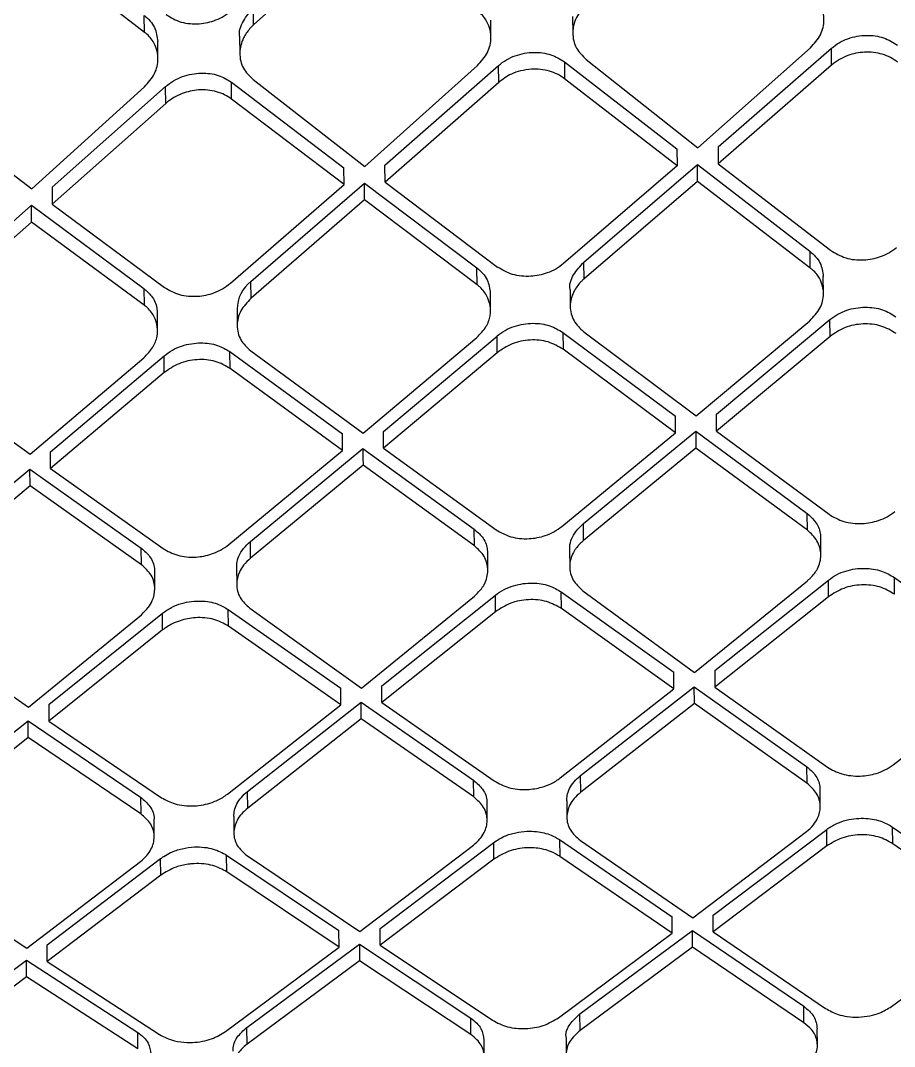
# Model space of a CAD drawing. Extents: x 832 to 912, y 781 to 934.
# Drawn here: x 849.889 to 850.825, y 878.853 to 879.952 of the extents above; entities that cross this region are included whole.
import ezdxf

# ---------------------------------------------------------------- set-up
doc = ezdxf.new("R2010")
doc.units = 0
doc.header["$MEASUREMENT"] = 0
doc.layers.add('1', color=4, linetype='Continuous')

# ---------------------------------------------------------------- blocks, each defined once
blk = doc.blocks.new('pillow top view')
at = {"layer": '1', "color": 3, "linetype": 'Continuous', "lineweight": 25}
for p, q in [((-2.3001, -3.5792), (-2.4247, -3.683)), ((-2.5419, -3.6863), (-2.6575, -3.5896)), ((-2.5419, -3.6863), (-2.5414, -3.6682)), ((-2.4247, -3.683), (-2.4242, -3.6649)), ((-2.1712, -3.7062), (-2.1706, -3.6881)), ((-2.0828, -3.6876), (-2.0834, -3.7057)), ((-2.5286, -3.7148), (-2.528, -3.6967)), ((-2.4402, -3.6952), (-2.4407, -3.7133)), ((-2.3118, -3.8394), (-2.1868, -3.7361)), ((-2.2901, -3.8388), (-2.1643, -3.737)), ((-2.1648, -3.7551), (-2.1643, -3.737)), ((-2.0935, -3.7359), (-2.0941, -3.7539)), ((-2.0935, -3.7358), (-1.9768, -3.8339)), ((-2.0703, -3.7341), (-1.9545, -3.8337)), ((-1.9545, -3.8337), (-1.8295, -3.7313)), ((-1.9327, -3.8334), (-1.807, -3.7326)), ((-1.8076, -3.7507), (-1.807, -3.7326)), ((-2.6693, -3.849), (-2.5442, -3.7447)), ((-2.6475, -3.8481), (-2.5217, -3.7453)), ((-2.5222, -3.7634), (-2.5217, -3.7454)), ((-2.4514, -3.7615), (-2.4509, -3.7434)), ((-2.4509, -3.7434), (-2.3341, -3.8398)), ((-2.4277, -3.7415), (-2.3118, -3.8394)), ((-2.7852, -3.7528), (-2.6693, -3.849)), ((-2.1648, -3.7551), (-2.2906, -3.8569)), ((-1.9773, -3.8519), (-2.0941, -3.7539)), ((-1.8076, -3.7507), (-1.9333, -3.8515)), ((-2.5222, -3.7634), (-2.648, -3.8662)), ((-2.3347, -3.8578), (-2.4514, -3.7615)), ((-1.9768, -3.8339), (-1.9773, -3.8519)), ((-1.9327, -3.8334), (-1.9333, -3.8515)), ((-2.3347, -3.8578), (-2.3341, -3.8398)), ((-2.2906, -3.8569), (-2.2901, -3.8388)), ((-2.6475, -3.8481), (-2.648, -3.8662)), ((-2.4604, -3.9585), (-2.3347, -3.8578)), ((-2.4386, -3.9576), (-2.3129, -3.8572)), ((-2.3134, -3.8752), (-2.3129, -3.8572)), ((-2.3129, -3.8572), (-2.1961, -3.9528)), ((-2.2906, -3.8569), (-2.1738, -3.9528)), ((-1.9773, -3.8519), (-2.103, -3.9517)), ((-2.0813, -3.9511), (-1.9556, -3.8516)), ((-1.9561, -3.8697), (-1.9556, -3.8517)), ((-1.9556, -3.8516), (-1.8388, -3.9489)), ((-1.9333, -3.8515), (-1.8166, -3.949)), ((-2.7961, -3.9679), (-2.6703, -3.8666)), ((-2.6709, -3.8847), (-2.6703, -3.8667)), ((-2.6703, -3.8666), (-2.5535, -3.9605)), ((-2.648, -3.8662), (-2.5312, -3.9603)), ((-1.9561, -3.8697), (-2.0818, -3.9691)), ((-1.8394, -3.9669), (-1.9561, -3.8697)), ((-2.3134, -3.8752), (-2.4392, -3.9756)), ((-2.1966, -3.9708), (-2.3134, -3.8752)), ((-2.6709, -3.8847), (-2.7966, -3.9859)), ((-2.554, -3.9785), (-2.6709, -3.8847)), ((-2.4392, -3.9756), (-2.4386, -3.9576)), ((-2.1966, -3.9708), (-2.1961, -3.9528)), ((-2.0818, -3.9691), (-2.0813, -3.9511)), ((-1.8388, -3.9489), (-1.8394, -3.9669)), ((-2.5535, -3.9605), (-2.554, -3.9785)), ((-1.826, -3.9947), (-1.8255, -3.9768)), ((-2.5406, -4.0059), (-2.5401, -3.988)), ((-2.4546, -3.9866), (-2.4551, -4.0046)), ((-2.1833, -3.9986), (-2.1827, -3.9804)), ((-2.0972, -3.9801), (-2.0978, -3.9981)), ((-1.9676, -4.1204), (-1.842, -4.0236)), ((-1.9458, -4.1196), (-1.8202, -4.0231)), ((-1.8208, -4.0411), (-1.8202, -4.0231)), ((-2.6605, -4.1315), (-2.5348, -4.0335)), ((-2.5354, -4.0515), (-2.5348, -4.0335)), ((-2.4646, -4.0498), (-2.464, -4.0319)), ((-2.464, -4.0318), (-2.3471, -4.1245)), ((-2.4418, -4.0319), (-2.3249, -4.1249)), ((-2.3249, -4.1249), (-2.1992, -4.0273)), ((-2.3031, -4.1238), (-2.1774, -4.0265)), ((-2.178, -4.0444), (-2.1774, -4.0265)), ((-2.1067, -4.0255), (-2.1072, -4.0435)), ((-2.1067, -4.0255), (-1.9898, -4.12)), ((-2.0844, -4.0257), (-1.9676, -4.1204)), ((-2.7992, -4.0419), (-2.6823, -4.133)), ((-2.6823, -4.133), (-2.5566, -4.0347)), ((-2.178, -4.0444), (-2.3036, -4.1417)), ((-1.9904, -4.1379), (-2.1072, -4.0435)), ((-1.8208, -4.0411), (-1.9464, -4.1376)), ((-2.5354, -4.0515), (-2.661, -4.1494)), ((-2.3477, -4.1424), (-2.4646, -4.0498)), ((-1.9464, -4.1376), (-1.9458, -4.1196)), ((-2.4733, -4.2384), (-2.3477, -4.1424)), ((-2.4503, -4.236), (-2.3259, -4.1413)), ((-2.3259, -4.1413), (-2.2101, -4.2323)), ((-2.3036, -4.1417), (-2.1867, -4.2339)), ((-2.116, -4.2332), (-1.9904, -4.1379)), ((-2.093, -4.2311), (-1.9686, -4.137)), ((-1.9686, -4.137), (-1.8529, -4.2298)), ((-1.9464, -4.1376), (-1.8295, -4.2316)), ((-2.8077, -4.2444), (-2.6833, -4.1492)), ((-2.6838, -4.1671), (-2.6833, -4.1492)), ((-2.6833, -4.1492), (-2.5674, -4.2384)), ((-2.661, -4.1494), (-2.544, -4.2398)), ((-1.9692, -4.155), (-2.0935, -4.249)), ((-1.8534, -4.2477), (-1.9692, -4.155)), ((-2.3264, -4.1592), (-2.4508, -4.2539)), ((-2.2106, -4.2502), (-2.3264, -4.1592)), ((-2.6838, -4.1671), (-2.8082, -4.2623)), ((-2.568, -4.2563), (-2.6838, -4.1671)), ((-2.2106, -4.2502), (-2.2101, -4.2323)), ((-2.0935, -4.249), (-2.093, -4.2311)), ((-1.8534, -4.2477), (-1.8529, -4.2298)), ((-2.568, -4.2563), (-2.5674, -4.2384)), ((-2.4508, -4.2539), (-2.4503, -4.236)), ((-2.5546, -4.2824), (-2.554, -4.2646)), ((-2.4662, -4.2635), (-2.4667, -4.2815)), ((-2.1972, -4.2767), (-2.1967, -4.259)), ((-2.1089, -4.2587), (-2.1094, -4.2767)), ((-1.84, -4.2745), (-1.8395, -4.2568)), ((-2.673, -4.4019), (-2.5475, -4.3091)), ((-2.5481, -4.3269), (-2.5475, -4.3091)), ((-2.4773, -4.3256), (-2.4768, -4.3078)), ((-2.4768, -4.3077), (-2.3598, -4.3968)), ((-2.4536, -4.3074), (-2.3375, -4.3979)), ((-2.3375, -4.3979), (-2.2128, -4.304)), ((-2.3157, -4.3963), (-2.1902, -4.3038)), ((-2.1908, -4.3217), (-2.1902, -4.3038)), ((-2.12, -4.321), (-2.1195, -4.3032)), ((-2.1195, -4.3032), (-2.0025, -4.394)), ((-2.0964, -4.3029), (-1.9803, -4.3953)), ((-1.9803, -4.3953), (-1.8556, -4.3019)), ((-1.9585, -4.3939), (-1.833, -4.302)), ((-1.8336, -4.3198), (-1.833, -4.302)), ((-1.7629, -4.3199), (-1.7623, -4.302)), ((-1.7623, -4.302), (-1.6454, -4.3946)), ((-2.811, -4.3154), (-2.6949, -4.404)), ((-2.6949, -4.404), (-2.5701, -4.3097)), ((-1.8336, -4.3198), (-1.9591, -4.4118)), ((-2.5481, -4.3269), (-2.6736, -4.4198)), ((-2.3603, -4.4146), (-2.4773, -4.3256)), ((-2.1908, -4.3217), (-2.3163, -4.4141)), ((-2.0031, -4.4119), (-2.12, -4.321)), ((-1.9585, -4.3939), (-1.9591, -4.4118)), ((-2.673, -4.4019), (-2.6736, -4.4198)), ((-2.8213, -4.5094), (-2.6958, -4.4186)), ((-2.6964, -4.4365), (-2.6958, -4.4187)), ((-2.6958, -4.4186), (-2.5787, -4.505)), ((-2.4857, -4.5055), (-2.3603, -4.4146)), ((-2.4639, -4.5035), (-2.3385, -4.4129)), ((-2.3391, -4.4307), (-2.3385, -4.4129)), ((-2.3385, -4.4129), (-2.2215, -4.5012)), ((-2.3163, -4.4141), (-2.1993, -4.5028)), ((-2.1285, -4.5024), (-2.0031, -4.4119)), ((-2.1067, -4.5007), (-1.9813, -4.4105)), ((-1.9818, -4.4283), (-1.9813, -4.4105)), ((-1.9813, -4.4105), (-1.8643, -4.5006)), ((-1.9591, -4.4118), (-1.8421, -4.5022)), ((-1.7714, -4.5025), (-1.646, -4.4124)), ((-2.6736, -4.4198), (-2.5565, -4.5065)), ((-1.9818, -4.4283), (-2.1073, -4.5185)), ((-1.8649, -4.5184), (-1.9818, -4.4283)), ((-2.6964, -4.4365), (-2.8218, -4.5273)), ((-2.5793, -4.5228), (-2.6964, -4.4365)), ((-2.3391, -4.4307), (-2.4645, -4.5213)), ((-2.222, -4.519), (-2.3391, -4.4307)), ((-2.5787, -4.505), (-2.5793, -4.5228)), ((-2.4645, -4.5213), (-2.4639, -4.5035)), ((-2.222, -4.519), (-2.2215, -4.5012)), ((-2.1073, -4.5185), (-2.1067, -4.5007)), ((-1.8643, -4.5006), (-1.8649, -4.5184)), ((-2.2086, -4.5444), (-2.208, -4.5266)), ((-2.1226, -4.527), (-2.1231, -4.5449)), ((-1.8514, -4.5441), (-1.8509, -4.5264)), ((-2.5658, -4.5478), (-2.5653, -4.53)), ((-2.4798, -4.5297), (-2.4804, -4.5475)), ((-2.6852, -4.6591), (-2.5599, -4.5716)), ((-2.5604, -4.5894), (-2.5599, -4.5716)), ((-2.4897, -4.5886), (-2.4891, -4.5708)), ((-2.4891, -4.5708), (-2.372, -4.6562)), ((-2.4669, -4.5725), (-2.3498, -4.6583)), ((-2.3498, -4.6583), (-2.2245, -4.5706)), ((-2.3279, -4.656), (-2.2026, -4.5687)), ((-2.2032, -4.5865), (-2.2026, -4.5687)), ((-2.1319, -4.5685), (-2.1325, -4.5863)), ((-2.1319, -4.5684), (-2.0148, -4.6557)), ((-2.1097, -4.5702), (-1.9926, -4.6578)), ((-1.9926, -4.6578), (-1.8673, -4.5704)), ((-1.9708, -4.6559), (-1.8455, -4.5688)), ((-1.8461, -4.5866), (-1.8455, -4.5688)), ((-1.7753, -4.587), (-1.7748, -4.5692)), ((-1.7748, -4.5692), (-1.6578, -4.6581)), ((-2.8242, -4.578), (-2.707, -4.6617)), ((-2.707, -4.6617), (-2.5817, -4.5739)), ((-2.5604, -4.5894), (-2.6858, -4.6769)), ((-2.3725, -4.674), (-2.4897, -4.5886)), ((-2.2032, -4.5865), (-2.3285, -4.6738)), ((-2.0154, -4.6735), (-2.1325, -4.5863)), ((-1.8461, -4.5866), (-1.9714, -4.6737)), ((-1.6583, -4.6759), (-1.7753, -4.587)), ((-2.6858, -4.6769), (-2.6852, -4.6591)), ((-2.3725, -4.674), (-2.372, -4.6562)), ((-2.3285, -4.6738), (-2.328, -4.656)), ((-2.0154, -4.6735), (-2.0148, -4.6557)), ((-2.4748, -4.7561), (-2.3507, -4.6717)), ((-2.3507, -4.6717), (-2.3513, -4.6895)), ((-2.3507, -4.6717), (-2.2347, -4.7556)), ((-2.1176, -4.7559), (-1.9936, -4.6715)), ((-1.9941, -4.6893), (-1.9936, -4.6716)), ((-1.9936, -4.6715), (-1.8776, -4.7573)), ((-2.832, -4.759), (-2.708, -4.6747)), ((-2.7085, -4.6925), (-2.708, -4.6748)), ((-2.708, -4.6747), (-2.5919, -4.7567)), ((-2.6858, -4.6769), (-2.5686, -4.76)), ((-2.4978, -4.7596), (-2.3725, -4.674)), ((-2.3285, -4.6738), (-2.2114, -4.7589)), ((-2.1407, -4.759), (-2.0154, -4.6735)), ((-1.9714, -4.6737), (-1.8543, -4.7605)), ((-1.7836, -4.7612), (-1.6583, -4.6759)), ((-2.7085, -4.6925), (-2.8326, -4.7769)), ((-2.5924, -4.7745), (-2.7085, -4.6925)), ((-2.3513, -4.6895), (-2.4753, -4.7739)), ((-2.2353, -4.7734), (-2.3513, -4.6895)), ((-1.9941, -4.6893), (-2.1182, -4.7736)), ((-1.8782, -4.775), (-1.9941, -4.6893)), ((-2.5924, -4.7745), (-2.5919, -4.7567)), ((-2.4753, -4.7739), (-2.4748, -4.7561)), ((-2.2353, -4.7734), (-2.2347, -4.7556)), ((-2.1182, -4.7736), (-2.1176, -4.7559)), ((-1.8782, -4.775), (-1.8776, -4.7573)), ((-2.2218, -4.7976), (-2.2212, -4.7798)), ((-2.1335, -4.7808), (-2.134, -4.7986)), ((-1.8647, -4.7994), (-1.8641, -4.7818))]:
    blk.add_line(p, q, dxfattribs=at)
at = {"layer": '1', "color": 3, "linetype": 'Continuous', "lineweight": 25, "flags": 128}
for points in [[(-1.9904, -4.1379), (-1.9901, -4.1278), (-1.9898, -4.12)], [(-2.661, -4.1494), (-2.6607, -4.1394), (-2.6605, -4.1315)], [(-2.3036, -4.1417), (-2.3033, -4.1316), (-2.3031, -4.1238)], [(-2.3259, -4.1413), (-2.3262, -4.1513), (-2.3264, -4.1592)], [(-1.9686, -4.1371), (-1.9689, -4.1471), (-1.9692, -4.155)], [(-2.3603, -4.4146), (-2.36, -4.4046), (-2.3598, -4.3968)], [(-2.3163, -4.4141), (-2.316, -4.4041), (-2.3157, -4.3963)], [(-2.0031, -4.4119), (-2.0028, -4.4019), (-2.0025, -4.394)], [(-1.9714, -4.6737), (-1.9711, -4.6637), (-1.9708, -4.6559)]]:
    blk.add_lwpolyline(points, dxfattribs=at)
at = {"layer": '1', "color": 3, "linetype": 'Continuous', "lineweight": 25}
blk.add_arc((-2.4171, -3.9883), 0.0375, 125.0141, 177.3878, dxfattribs=at)
for points, knots in [([(-2.5413, -3.6682), (-2.5392, -3.6702), (-2.535, -3.6742), (-2.5293, -3.6836), (-2.5285, -3.6915), (-2.5281, -3.6967)], [0, 0, 0, 0, 0.258538, 0.512906, 1, 1, 1, 1]), ([(-2.5179, -3.6682), (-2.513, -3.6715), (-2.5054, -3.6765), (-2.4928, -3.6792), (-2.4801, -3.6799), (-2.4673, -3.6774), (-2.4553, -3.6723), (-2.4499, -3.6683), (-2.4471, -3.6662)], [0, 0, 0, 0, 0.247192, 0.373129, 0.500386, 0.730935, 0.860755, 1, 1, 1, 1]), ([(-2.44, -3.6952), (-2.4401, -3.6949), (-2.4411, -3.6894), (-2.4365, -3.6778), (-2.4283, -3.6692), (-2.4242, -3.6649)], [0, 0, 0, 0, 0.020246, 0.510267, 1, 1, 1, 1]), ([(-2.1868, -3.7361), (-2.1826, -3.7317), (-2.1742, -3.723), (-2.1703, -3.7078), (-2.172, -3.695), (-2.1764, -3.6861), (-2.1808, -3.6804), (-2.1835, -3.6783), (-2.1845, -3.6775)], [0, 0, 0, 0, 0.249393, 0.498307, 0.694235, 0.843123, 0.944929, 1, 1, 1, 1]), ([(-2.0674, -3.6755), (-2.0716, -3.6798), (-2.0801, -3.6884), (-2.0839, -3.7025), (-2.083, -3.7135), (-2.0797, -3.724), (-2.074, -3.7301), (-2.0703, -3.7341)], [0, 0, 0, 0, 0.249383, 0.498894, 0.636722, 0.766294, 1, 1, 1, 1]), ([(-1.8295, -3.7313), (-1.8253, -3.727), (-1.8169, -3.7183), (-1.813, -3.7031), (-1.8148, -3.6902), (-1.8192, -3.6812), (-1.8236, -3.6756), (-1.8263, -3.6734), (-1.8272, -3.6727)], [0, 0, 0, 0, 0.249277, 0.498327, 0.695537, 0.844886, 0.946287, 1, 1, 1, 1]), ([(-2.5442, -3.7447), (-2.54, -3.7403), (-2.5316, -3.7315), (-2.5281, -3.7178), (-2.5289, -3.7066), (-2.5324, -3.6969), (-2.5375, -3.6896), (-2.5415, -3.6866), (-2.5419, -3.6863)], [0, 0, 0, 0, 0.249668, 0.498586, 0.627855, 0.773804, 0.97591, 1, 1, 1, 1]), ([(-2.4247, -3.683), (-2.4263, -3.6844), (-2.4308, -3.6884), (-2.4377, -3.698), (-2.4413, -3.71), (-2.4404, -3.721), (-2.4371, -3.7314), (-2.4314, -3.7375), (-2.4277, -3.7415)], [0, 0, 0, 0, 0.084095, 0.25023, 0.499453, 0.635502, 0.764388, 1, 1, 1, 1]), ([(-2.1643, -3.737), (-2.1615, -3.735), (-2.1559, -3.731), (-2.1461, -3.727), (-2.136, -3.7247), (-2.1229, -3.724), (-2.1073, -3.7266), (-2.098, -3.7328), (-2.0935, -3.7358)], [0, 0, 0, 0, 0.139983, 0.275559, 0.406823, 0.533821, 0.77452, 1, 1, 1, 1]), ([(-1.807, -3.7326), (-1.8042, -3.7307), (-1.7988, -3.7268), (-1.7892, -3.7229), (-1.7792, -3.7207), (-1.7661, -3.72), (-1.7503, -3.7226), (-1.7408, -3.7291), (-1.7362, -3.7322)], [0, 0, 0, 0, 0.13709, 0.270546, 0.400533, 0.527119, 0.76948, 1, 1, 1, 1]), ([(-2.5217, -3.7453), (-2.5188, -3.7432), (-2.5131, -3.7391), (-2.5032, -3.7351), (-2.493, -3.7327), (-2.4799, -3.732), (-2.4644, -3.7344), (-2.4553, -3.7405), (-2.4509, -3.7434)], [0, 0, 0, 0, 0.143051, 0.280818, 0.413412, 0.540895, 0.779836, 1, 1, 1, 1]), ([(-2.0941, -3.7539), (-2.0964, -3.7521), (-2.1012, -3.7486), (-2.1099, -3.7449), (-2.1193, -3.7427), (-2.1298, -3.7421), (-2.1405, -3.7433), (-2.1532, -3.7469), (-2.1604, -3.752), (-2.1648, -3.7551)], [0, 0, 0, 0, 0.125466, 0.250647, 0.375675, 0.500756, 0.651445, 0.784919, 1, 1, 1, 1]), ([(-1.7368, -3.7503), (-1.7392, -3.7485), (-1.744, -3.7448), (-1.7555, -3.7399), (-1.7714, -3.7373), (-1.7875, -3.74), (-1.7994, -3.7449), (-1.8048, -3.7487), (-1.8076, -3.7507)], [0, 0, 0, 0, 0.126764, 0.252503, 0.500344, 0.732693, 0.862052, 1, 1, 1, 1]), ([(-2.4514, -3.7615), (-2.4538, -3.7597), (-2.4585, -3.7563), (-2.4672, -3.7527), (-2.4766, -3.7506), (-2.4891, -3.7499), (-2.5019, -3.7523), (-2.5139, -3.7573), (-2.5194, -3.7613), (-2.5222, -3.7634)], [0, 0, 0, 0, 0.124414, 0.249217, 0.374649, 0.500858, 0.726925, 0.857669, 1, 1, 1, 1]), ([(-2.1961, -3.9528), (-2.1939, -3.9548), (-2.1897, -3.9587), (-2.184, -3.9678), (-2.1833, -3.9754), (-2.1828, -3.9804)], [0, 0, 0, 0, 0.259841, 0.515332, 1, 1, 1, 1]), ([(-2.103, -3.9517), (-2.1058, -3.9537), (-2.1113, -3.9575), (-2.1232, -3.9623), (-2.1361, -3.9645), (-2.1487, -3.9636), (-2.1613, -3.9608), (-2.1689, -3.956), (-2.1738, -3.9528)], [0, 0, 0, 0, 0.139071, 0.268871, 0.499769, 0.626892, 0.753274, 1, 1, 1, 1]), ([(-2.0971, -3.9801), (-2.0972, -3.98), (-2.0982, -3.9747), (-2.0937, -3.9636), (-2.0854, -3.9553), (-2.0813, -3.9511)], [0, 0, 0, 0, 0.012549, 0.506261, 1, 1, 1, 1]), ([(-1.8388, -3.9489), (-1.8348, -3.9531), (-1.8268, -3.9612), (-1.826, -3.9717), (-1.8256, -3.9768)], [0, 0, 0, 0, 0.513228, 1, 1, 1, 1]), ([(-1.8166, -3.949), (-1.8116, -3.9523), (-1.8015, -3.9589), (-1.782, -3.9616), (-1.7659, -3.9591), (-1.7539, -3.9543), (-1.7486, -3.9506), (-1.7458, -3.9487)], [0, 0, 0, 0, 0.248777, 0.499579, 0.733952, 0.86312, 1, 1, 1, 1]), ([(-2.5535, -3.9605), (-2.5507, -3.9632), (-2.5442, -3.9694), (-2.5402, -3.9794), (-2.5403, -3.986), (-2.5403, -3.988)], [0, 0, 0, 0, 0.350031, 0.804933, 1, 1, 1, 1]), ([(-2.5312, -3.9603), (-2.5263, -3.9634), (-2.5188, -3.9682), (-2.5062, -3.9708), (-2.4936, -3.9715), (-2.4808, -3.9693), (-2.4688, -3.9644), (-2.4633, -3.9605), (-2.4604, -3.9585)], [0, 0, 0, 0, 0.244996, 0.371416, 0.500151, 0.72714, 0.857946, 1, 1, 1, 1]), ([(-1.842, -4.0236), (-1.8377, -4.0194), (-1.8292, -4.0111), (-1.8251, -3.9963), (-1.8269, -3.9837), (-1.8315, -3.9749), (-1.8359, -3.9696), (-1.8385, -3.9675), (-1.8394, -3.9669)], [0, 0, 0, 0, 0.249438, 0.498611, 0.69919, 0.849658, 0.949857, 1, 1, 1, 1]), ([(-2.5566, -4.0347), (-2.5528, -4.0311), (-2.5458, -4.0245), (-2.541, -4.0129), (-2.5402, -4.0026), (-2.5426, -3.9923), (-2.5471, -3.9848), (-2.5517, -3.98), (-2.5534, -3.9789), (-2.554, -3.9785)], [0, 0, 0, 0, 0.215689, 0.405565, 0.569542, 0.707572, 0.905128, 0.965333, 1, 1, 1, 1]), ([(-2.4392, -3.9756), (-2.4434, -3.9798), (-2.452, -3.9881), (-2.4557, -4.0016), (-2.4548, -4.0121), (-2.4514, -4.0221), (-2.4456, -4.028), (-2.4418, -4.0319)], [0, 0, 0, 0, 0.249689, 0.499153, 0.63248, 0.760522, 1, 1, 1, 1]), ([(-2.1992, -4.0273), (-2.1954, -4.0237), (-2.1882, -4.0169), (-2.1835, -4.0051), (-2.1829, -3.9946), (-2.1855, -3.9843), (-2.1901, -3.9769), (-2.1946, -3.9723), (-2.1961, -3.9712), (-2.1966, -3.9708)], [0, 0, 0, 0, 0.22035, 0.41357, 0.579592, 0.718372, 0.913413, 0.970248, 1, 1, 1, 1]), ([(-2.0818, -3.9691), (-2.082, -3.9692), (-2.0824, -3.9695), (-2.0837, -3.9706), (-2.088, -3.9745), (-2.0948, -3.9833), (-2.0984, -3.9952), (-2.0974, -4.0058), (-2.094, -4.0159), (-2.0882, -4.0218), (-2.0844, -4.0257)], [0, 0, 0, 0, 0.007298, 0.021466, 0.070422, 0.250368, 0.499591, 0.634579, 0.763115, 1, 1, 1, 1]), ([(-1.8202, -4.0231), (-1.8174, -4.0212), (-1.8118, -4.0174), (-1.8021, -4.0137), (-1.792, -4.0116), (-1.7789, -4.0111), (-1.7632, -4.0138), (-1.7539, -4.0199), (-1.7495, -4.0229)], [0, 0, 0, 0, 0.139534, 0.274859, 0.406049, 0.53314, 0.774198, 1, 1, 1, 1]), ([(-2.5348, -4.0335), (-2.5318, -4.0315), (-2.526, -4.0274), (-2.5156, -4.0235), (-2.5052, -4.0214), (-2.4921, -4.0209), (-2.4771, -4.0235), (-2.4682, -4.0291), (-2.464, -4.0318)], [0, 0, 0, 0, 0.147991, 0.289391, 0.424224, 0.552557, 0.788824, 1, 1, 1, 1]), ([(-2.1775, -4.0265), (-2.1746, -4.0245), (-2.1689, -4.0206), (-2.1588, -4.0168), (-2.1486, -4.0146), (-2.1355, -4.0141), (-2.1201, -4.0167), (-2.111, -4.0227), (-2.1067, -4.0255)], [0, 0, 0, 0, 0.143494, 0.281679, 0.414581, 0.542267, 0.781091, 1, 1, 1, 1]), ([(-2.1072, -4.0435), (-2.1123, -4.0403), (-2.1223, -4.0339), (-2.1422, -4.0313), (-2.1622, -4.0345), (-2.1727, -4.0411), (-2.178, -4.0444)], [0, 0, 0, 0, 0.24884, 0.500151, 0.749825, 1, 1, 1, 1]), ([(-1.75, -4.0408), (-1.7551, -4.0376), (-1.7651, -4.031), (-1.785, -4.0283), (-1.8049, -4.0312), (-1.8155, -4.0378), (-1.8208, -4.0411)], [0, 0, 0, 0, 0.250654, 0.500189, 0.749854, 1, 1, 1, 1]), ([(-2.4646, -4.0498), (-2.4695, -4.0467), (-2.477, -4.042), (-2.4896, -4.0393), (-2.5027, -4.0386), (-2.5196, -4.0415), (-2.5301, -4.0481), (-2.5354, -4.0515)], [0, 0, 0, 0, 0.246675, 0.372881, 0.500755, 0.750117, 1, 1, 1, 1]), ([(-2.3477, -4.1424), (-2.3476, -4.1391), (-2.3474, -4.1331), (-2.3472, -4.1271), (-2.3471, -4.1245)], [0, 0, 0, 0, 0.560059, 1, 1, 1, 1]), ([(-2.2101, -4.2323), (-2.2072, -4.2351), (-2.2006, -4.2413), (-2.1967, -4.251), (-2.1969, -4.2572), (-2.1969, -4.259)], [0, 0, 0, 0, 0.366261, 0.824277, 1, 1, 1, 1]), ([(-2.1086, -4.2587), (-2.1087, -4.2576), (-2.1087, -4.2536), (-2.1064, -4.2468), (-2.1014, -4.2384), (-2.0959, -4.2336), (-2.093, -4.2311)], [0, 0, 0, 0, 0.111974, 0.387376, 0.683383, 1, 1, 1, 1]), ([(-1.8529, -4.2298), (-1.8503, -4.2323), (-1.8442, -4.2381), (-1.8398, -4.2478), (-1.8396, -4.2545), (-1.8396, -4.2568)], [0, 0, 0, 0, 0.319478, 0.761786, 1, 1, 1, 1]), ([(-1.8295, -4.2316), (-1.8246, -4.2347), (-1.8171, -4.2395), (-1.8045, -4.2423), (-1.7919, -4.2433), (-1.779, -4.2414), (-1.767, -4.2369), (-1.7616, -4.2334), (-1.7588, -4.2315)], [0, 0, 0, 0, 0.246077, 0.372188, 0.50001, 0.731444, 0.861187, 1, 1, 1, 1]), ([(-2.5674, -4.2384), (-2.5643, -4.2413), (-2.5575, -4.2478), (-2.5538, -4.2575), (-2.5542, -4.2634), (-2.5543, -4.2646)], [0, 0, 0, 0, 0.399284, 0.868427, 1, 1, 1, 1]), ([(-2.544, -4.2398), (-2.5392, -4.2428), (-2.5318, -4.2473), (-2.5192, -4.25), (-2.5069, -4.2507), (-2.4942, -4.2487), (-2.4821, -4.2442), (-2.4763, -4.2404), (-2.4733, -4.2384)], [0, 0, 0, 0, 0.241201, 0.368509, 0.499923, 0.716913, 0.85031, 1, 1, 1, 1]), ([(-2.4659, -4.2636), (-2.4659, -4.2621), (-2.4659, -4.2578), (-2.4633, -4.2509), (-2.4583, -4.2429), (-2.453, -4.2383), (-2.4503, -4.236)], [0, 0, 0, 0, 0.148715, 0.416703, 0.700411, 1, 1, 1, 1]), ([(-2.1867, -4.2339), (-2.1818, -4.237), (-2.1744, -4.2416), (-2.1618, -4.2444), (-2.1493, -4.2453), (-2.1364, -4.2433), (-2.1244, -4.2388), (-2.1189, -4.2351), (-2.116, -4.2332)], [0, 0, 0, 0, 0.243787, 0.370462, 0.499987, 0.725792, 0.856947, 1, 1, 1, 1]), ([(-2.4508, -4.2539), (-2.4536, -4.2562), (-2.4587, -4.2606), (-2.4646, -4.2698), (-2.4672, -4.2793), (-2.4664, -4.2885), (-2.4632, -4.298), (-2.4574, -4.3037), (-2.4536, -4.3074)], [0, 0, 0, 0, 0.1538959, 0.2886749, 0.500175, 0.6297996, 0.756452, 1, 1, 1, 1]), ([(-2.2128, -4.304), (-2.2096, -4.3012), (-2.2056, -4.2977), (-2.2026, -4.2932), (-2.2018, -4.292), (-2.199, -4.287), (-2.1967, -4.2793), (-2.1977, -4.2692), (-2.2011, -4.2596), (-2.2069, -4.2539), (-2.2106, -4.2502)], [0, 0, 0, 0, 0.182836, 0.231138, 0.248373, 0.250501, 0.499782, 0.633304, 0.761324, 1, 1, 1, 1]), ([(-2.0935, -4.249), (-2.0966, -4.2517), (-2.1006, -4.2551), (-2.1037, -4.2596), (-2.1074, -4.2655), (-2.11, -4.2737), (-2.1091, -4.2838), (-2.1059, -4.2934), (-2.1001, -4.2992), (-2.0964, -4.3029)], [0, 0, 0, 0, 0.173711, 0.22432, 0.25063, 0.499878, 0.631552, 0.758959, 1, 1, 1, 1]), ([(-1.8556, -4.3019), (-1.8556, -4.3018), (-1.8554, -4.3017), (-1.8551, -4.3015), (-1.8539, -4.3005), (-1.8496, -4.2968), (-1.8428, -4.2885), (-1.8394, -4.2771), (-1.8405, -4.2668), (-1.8439, -4.2572), (-1.8497, -4.2514), (-1.8534, -4.2477)], [0, 0, 0, 0, 0.002166, 0.006152, 0.019537, 0.067875, 0.250469, 0.499732, 0.635759, 0.764629, 1, 1, 1, 1]), ([(-2.5701, -4.3097), (-2.5674, -4.3073), (-2.5623, -4.3029), (-2.5566, -4.2938), (-2.5541, -4.2843), (-2.555, -4.2751), (-2.5583, -4.2656), (-2.5642, -4.2599), (-2.568, -4.2562)], [0, 0, 0, 0, 0.153869, 0.288636, 0.500145, 0.631396, 0.758598, 1, 1, 1, 1]), ([(-2.5475, -4.3091), (-2.5443, -4.307), (-2.538, -4.3029), (-2.5269, -4.2992), (-2.516, -4.2974), (-2.5029, -4.2974), (-2.4888, -4.3002), (-2.4805, -4.3054), (-2.4768, -4.3078)], [0, 0, 0, 0, 0.159717, 0.309543, 0.449506, 0.579589, 0.809249, 1, 1, 1, 1]), ([(-2.1902, -4.3038), (-2.1872, -4.3018), (-2.1812, -4.2979), (-2.1706, -4.2943), (-2.1601, -4.2925), (-2.147, -4.2923), (-2.1322, -4.2951), (-2.1235, -4.3006), (-2.1195, -4.3032)], [0, 0, 0, 0, 0.151308, 0.295105, 0.431437, 0.560334, 0.79479, 1, 1, 1, 1]), ([(-1.833, -4.302), (-1.8301, -4.3001), (-1.8244, -4.2963), (-1.8142, -4.2928), (-1.8039, -4.2909), (-1.7908, -4.2907), (-1.7756, -4.2935), (-1.7666, -4.2993), (-1.7623, -4.302)], [0, 0, 0, 0, 0.14469, 0.283787, 0.417286, 0.545217, 0.783432, 1, 1, 1, 1]), ([(-1.7629, -4.3199), (-1.7679, -4.3167), (-1.7779, -4.3104), (-1.7977, -4.3077), (-1.8177, -4.3104), (-1.8283, -4.3167), (-1.8336, -4.3198)], [0, 0, 0, 0, 0.248733, 0.499975, 0.749877, 1, 1, 1, 1]), ([(-2.4773, -4.3256), (-2.4822, -4.3227), (-2.4896, -4.3182), (-2.5022, -4.3156), (-2.5145, -4.3148), (-2.5267, -4.3167), (-2.5388, -4.321), (-2.5447, -4.3247), (-2.5481, -4.3269)], [0, 0, 0, 0, 0.242791, 0.369648, 0.499827, 0.715323, 0.831965, 1, 1, 1, 1]), ([(-2.12, -4.321), (-2.125, -4.318), (-2.1324, -4.3134), (-2.145, -4.3106), (-2.1581, -4.3097), (-2.1749, -4.3122), (-2.1855, -4.3185), (-2.1908, -4.3217)], [0, 0, 0, 0, 0.24591, 0.372272, 0.500596, 0.750165, 1, 1, 1, 1]), ([(-2.5787, -4.505), (-2.5752, -4.5083), (-2.5679, -4.5152), (-2.5647, -4.5246), (-2.5654, -4.5296), (-2.5654, -4.53)], [0, 0, 0, 0, 0.461238, 0.95306, 1, 1, 1, 1]), ([(-2.5565, -4.5065), (-2.5519, -4.5092), (-2.5448, -4.5135), (-2.5323, -4.5162), (-2.5188, -4.5172), (-2.5041, -4.5148), (-2.4924, -4.5099), (-2.4874, -4.5066), (-2.4857, -4.5055)], [0, 0, 0, 0, 0.228953, 0.359372, 0.500033, 0.749336, 0.915893, 1, 1, 1, 1]), ([(-2.4797, -4.5297), (-2.4795, -4.5276), (-2.4792, -4.523), (-2.4761, -4.5162), (-2.4712, -4.5093), (-2.4664, -4.5054), (-2.4639, -4.5035)], [0, 0, 0, 0, 0.216081, 0.471277, 0.732554, 1, 1, 1, 1]), ([(-2.2215, -4.5012), (-2.2181, -4.5044), (-2.211, -4.5111), (-2.2076, -4.5206), (-2.2082, -4.5259), (-2.2082, -4.5266)], [0, 0, 0, 0, 0.434616, 0.917503, 1, 1, 1, 1]), ([(-2.1993, -4.5028), (-2.1945, -4.5056), (-2.1872, -4.5101), (-2.1747, -4.5128), (-2.1627, -4.5137), (-2.1503, -4.5122), (-2.138, -4.5083), (-2.1318, -4.5045), (-2.1285, -4.5024)], [0, 0, 0, 0, 0.236795, 0.365131, 0.499718, 0.698401, 0.83644, 1, 1, 1, 1]), ([(-2.1224, -4.527), (-2.1223, -4.5252), (-2.1221, -4.5208), (-2.1192, -4.514), (-2.1143, -4.5068), (-2.1093, -4.5028), (-2.1067, -4.5007)], [0, 0, 0, 0, 0.187771, 0.448642, 0.719404, 1, 1, 1, 1]), ([(-1.8643, -4.5006), (-1.8612, -4.5036), (-1.8544, -4.51), (-1.8507, -4.5194), (-1.8511, -4.5251), (-1.8511, -4.5264)], [0, 0, 0, 0, 0.398037, 0.868538, 1, 1, 1, 1]), ([(-1.8421, -4.5022), (-1.8373, -4.5052), (-1.8299, -4.5097), (-1.8174, -4.5126), (-1.8049, -4.5136), (-1.7921, -4.512), (-1.78, -4.5079), (-1.7743, -4.5043), (-1.7714, -4.5025)], [0, 0, 0, 0, 0.240784, 0.368175, 0.4998, 0.721257, 0.853573, 1, 1, 1, 1]), ([(-2.5817, -4.5739), (-2.5792, -4.572), (-2.5745, -4.5681), (-2.5682, -4.5596), (-2.5647, -4.548), (-2.5675, -4.5339), (-2.5754, -4.5265), (-2.5793, -4.5228)], [0, 0, 0, 0, 0.137113, 0.266476, 0.500929, 0.751672, 1, 1, 1, 1]), ([(-2.4645, -4.5213), (-2.467, -4.5233), (-2.4718, -4.5271), (-2.478, -4.5358), (-2.4815, -4.5474), (-2.4787, -4.5614), (-2.4708, -4.5688), (-2.4669, -4.5725)], [0, 0, 0, 0, 0.13808, 0.267731, 0.500908, 0.748825, 1, 1, 1, 1]), ([(-2.2245, -4.5706), (-2.2219, -4.5686), (-2.217, -4.5646), (-2.2109, -4.556), (-2.2081, -4.5467), (-2.209, -4.5375), (-2.2123, -4.5283), (-2.2181, -4.5227), (-2.222, -4.519)], [0, 0, 0, 0, 0.142822, 0.273938, 0.500285, 0.628975, 0.755343, 1, 1, 1, 1]), ([(-2.1073, -4.5185), (-2.1098, -4.5206), (-2.1147, -4.5245), (-2.1209, -4.5333), (-2.1243, -4.5449), (-2.1214, -4.559), (-2.1136, -4.5665), (-2.1097, -4.5702)], [0, 0, 0, 0, 0.14341, 0.274848, 0.500921, 0.751798, 1, 1, 1, 1]), ([(-1.8673, -4.5704), (-1.8645, -4.5682), (-1.8594, -4.564), (-1.8535, -4.5552), (-1.8509, -4.546), (-1.8518, -4.537), (-1.8552, -4.5277), (-1.861, -4.5221), (-1.8649, -4.5184)], [0, 0, 0, 0, 0.15444, 0.289428, 0.500286, 0.63187, 0.75919, 1, 1, 1, 1]), ([(-2.5599, -4.5716), (-2.5588, -4.5709), (-2.5554, -4.5686), (-2.5479, -4.5649), (-2.5366, -4.5615), (-2.524, -4.5603), (-2.5127, -4.5612), (-2.5005, -4.564), (-2.4936, -4.5681), (-2.4891, -4.5708)], [0, 0, 0, 0, 0.057396, 0.170547, 0.339225, 0.511551, 0.648989, 0.776346, 1, 1, 1, 1]), ([(-2.2026, -4.5687), (-2.1988, -4.5664), (-2.1916, -4.5621), (-2.1789, -4.5588), (-2.1671, -4.5578), (-2.1541, -4.5588), (-2.1418, -4.5621), (-2.1348, -4.5666), (-2.1319, -4.5684)], [0, 0, 0, 0, 0.183845, 0.350962, 0.501312, 0.634915, 0.850863, 1, 1, 1, 1]), ([(-1.8455, -4.5688), (-1.8422, -4.5668), (-1.8357, -4.5629), (-1.8245, -4.5596), (-1.8134, -4.5582), (-1.8004, -4.5586), (-1.7865, -4.5617), (-1.7784, -4.5669), (-1.7748, -4.5692)], [0, 0, 0, 0, 0.16268, 0.314646, 0.455905, 0.586461, 0.814441, 1, 1, 1, 1]), ([(-2.4897, -4.5886), (-2.4943, -4.5859), (-2.5015, -4.5816), (-2.514, -4.5789), (-2.5217, -4.5784), (-2.5274, -4.5786), (-2.5339, -4.579), (-2.5462, -4.5813), (-2.5551, -4.5864), (-2.5604, -4.5894)], [0, 0, 0, 0, 0.23268, 0.362086, 0.499903, 0.52862, 0.580007, 0.7504, 1, 1, 1, 1]), ([(-2.1324, -4.5862), (-2.1355, -4.5843), (-2.1412, -4.5806), (-2.1531, -4.5767), (-2.1684, -4.575), (-2.1873, -4.5778), (-2.1979, -4.5836), (-2.2032, -4.5865)], [0, 0, 0, 0, 0.159717, 0.296518, 0.500609, 0.7505, 1, 1, 1, 1]), ([(-1.7753, -4.587), (-1.7802, -4.584), (-1.7876, -4.5795), (-1.8002, -4.5766), (-1.8133, -4.5756), (-1.8302, -4.5777), (-1.8408, -4.5836), (-1.8461, -4.5866)], [0, 0, 0, 0, 0.243806, 0.370652, 0.500451, 0.750111, 1, 1, 1, 1]), ([(-2.5919, -4.7567), (-2.5896, -4.7585), (-2.5852, -4.7621), (-2.5796, -4.7701), (-2.5791, -4.7765), (-2.5788, -4.7806)], [0, 0, 0, 0, 0.274592, 0.542823, 1, 1, 1, 1]), ([(-2.5686, -4.76), (-2.5636, -4.7628), (-2.555, -4.7676), (-2.5423, -4.7696), (-2.5358, -4.7699), (-2.5303, -4.7699), (-2.5231, -4.7693), (-2.5103, -4.7665), (-2.5027, -4.7623), (-2.4978, -4.7596)], [0, 0, 0, 0, 0.249269, 0.427464, 0.491468, 0.499448, 0.63767, 0.767324, 1, 1, 1, 1]), ([(-2.4904, -4.7808), (-2.4904, -4.7802), (-2.4907, -4.7752), (-2.4867, -4.766), (-2.4787, -4.7593), (-2.4748, -4.7561)], [0, 0, 0, 0, 0.072478, 0.548958, 1, 1, 1, 1]), ([(-2.2347, -4.7556), (-2.2325, -4.7574), (-2.2282, -4.761), (-2.2225, -4.769), (-2.2219, -4.7756), (-2.2215, -4.7799)], [0, 0, 0, 0, 0.265431, 0.527193, 1, 1, 1, 1]), ([(-2.2114, -4.7589), (-2.2064, -4.7618), (-2.1963, -4.7675), (-2.1766, -4.77), (-2.1566, -4.7677), (-2.146, -4.7619), (-2.1407, -4.759)], [0, 0, 0, 0, 0.249997, 0.499996, 0.750008, 1, 1, 1, 1]), ([(-2.1331, -4.7808), (-2.1332, -4.7803), (-2.1342, -4.7755), (-2.1295, -4.766), (-2.1215, -4.7592), (-2.1176, -4.7559)], [0, 0, 0, 0, 0.053441, 0.534886, 1, 1, 1, 1]), ([(-1.8776, -4.7573), (-1.8736, -4.7609), (-1.8656, -4.7681), (-1.8647, -4.7773), (-1.8642, -4.7818)], [0, 0, 0, 0, 0.507055, 1, 1, 1, 1]), ([(-1.8543, -4.7605), (-1.8501, -4.7631), (-1.8433, -4.7672), (-1.831, -4.7704), (-1.8194, -4.7715), (-1.8076, -4.7706), (-1.795, -4.7676), (-1.7879, -4.7636), (-1.7836, -4.7612)], [0, 0, 0, 0, 0.210532, 0.345386, 0.49964, 0.657505, 0.793666, 1, 1, 1, 1]), ([(-2.4753, -4.7739), (-2.4796, -4.7774), (-2.4881, -4.7846), (-2.4923, -4.7979), (-2.4899, -4.8088), (-2.4846, -4.8168), (-2.4802, -4.8204), (-2.478, -4.8222)], [0, 0, 0, 0, 0.251555, 0.499658, 0.732736, 0.862204, 1, 1, 1, 1]), ([(-2.2373, -4.8222), (-2.233, -4.8186), (-2.2247, -4.8115), (-2.2206, -4.7979), (-2.2232, -4.7869), (-2.2287, -4.7788), (-2.233, -4.7752), (-2.2353, -4.7734)], [0, 0, 0, 0, 0.250845, 0.499676, 0.739134, 0.86701, 1, 1, 1, 1]), ([(-2.1182, -4.7736), (-2.1225, -4.7773), (-2.131, -4.7844), (-2.1351, -4.798), (-2.1328, -4.809), (-2.1274, -4.8171), (-2.1231, -4.8207), (-2.1209, -4.8226)], [0, 0, 0, 0, 0.253865, 0.499654, 0.73607, 0.864704, 1, 1, 1, 1]), ([(-1.8802, -4.8243), (-1.8772, -4.8219), (-1.8715, -4.8174), (-1.8666, -4.8094), (-1.8644, -4.8015), (-1.8649, -4.7923), (-1.8689, -4.7828), (-1.8754, -4.7774), (-1.8782, -4.775)], [0, 0, 0, 0, 0.169959, 0.327153, 0.471508, 0.603091, 0.826912, 1, 1, 1, 1])]:
    blk.add_open_spline(points, degree=3, knots=knots, dxfattribs=at)
blk = doc.blocks.new('2026 SOVEREIGN HL')
at = {"layer": '1', "rotation": 2.284948898486966}
blk.add_blockref('pillow top view', (20.6854, 86.6293), dxfattribs=at)

msp = doc.modelspace()

# ---------------------------------------------------------------- block references
at = {"layer": '1'}
msp.add_blockref('2026 SOVEREIGN HL', (831.7292, 797.0948), dxfattribs=at)

doc.saveas('drawing.dxf')
